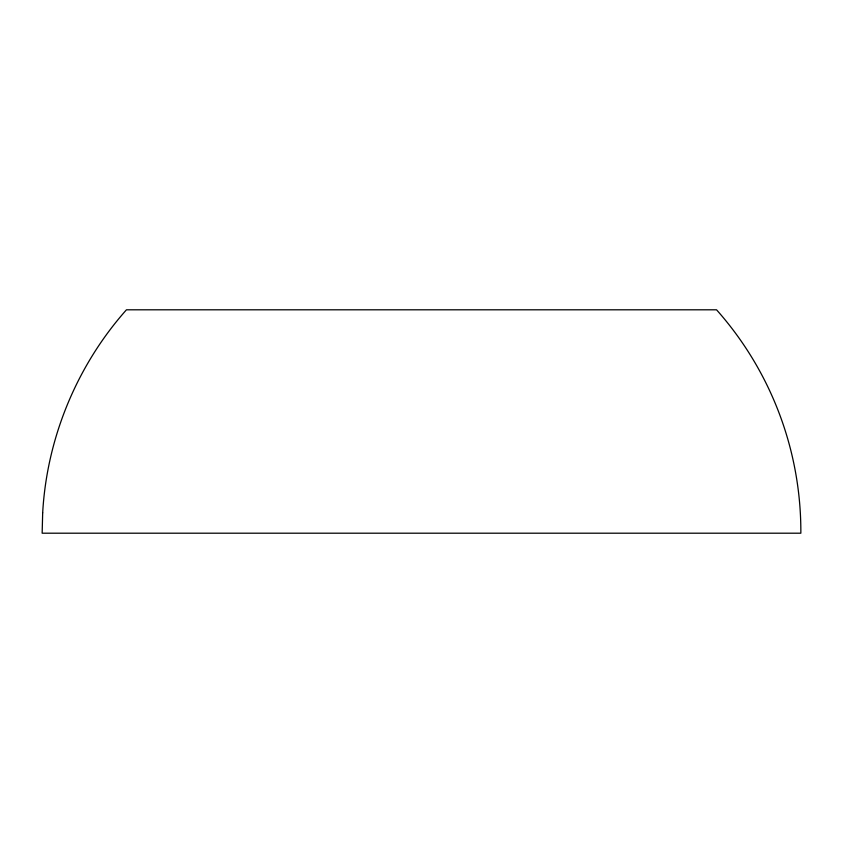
<?xml version="1.0" encoding="UTF-8"?>
<svg xmlns="http://www.w3.org/2000/svg" width="843" height="843" viewBox="0 0 843 843"><rect width="100%" height="100%" fill="white"/><g stroke="black" fill="none" stroke-linecap="round" stroke-linejoin="round"><path stroke-width="1.26" d="M42.677 512.86L42.15 533.197L800.85 533.197A334.06 334.06 0 0 0 716.55 309.803L126.45 309.803C76.818 365.599 46.829 438.297 42.677 512.86"/></g></svg>
